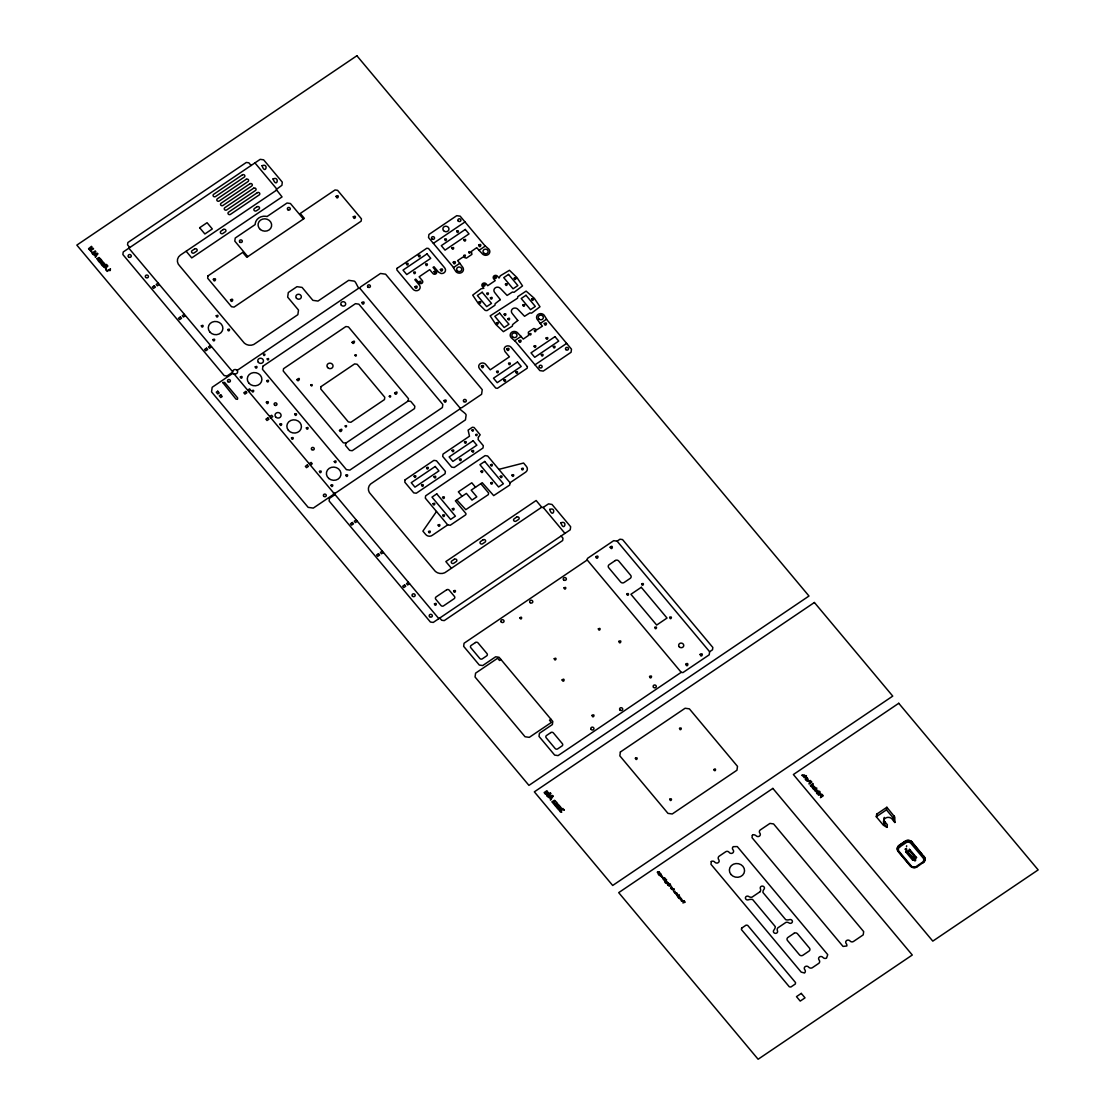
<?xml version="1.0" encoding="UTF-8"?>
<svg xmlns="http://www.w3.org/2000/svg" width="1115" height="1115" viewBox="0 0 1115 1115"><rect width="100%" height="100%" fill="white"/><g stroke="black" fill="none" stroke-linecap="round" stroke-linejoin="round"><path stroke-width="1.5" d="M906.509 846.801L906.634 845.769M909.436 849.114L909.31 850.132L914.997 856.766L912.892 858.188L912.683 860.181L906.16 852.376L909.993 849.783L916.53 857.588L912.683 860.181M909.993 849.783L909.868 850.801L906.16 852.376M345.845 443.143L345.525 445.456L349.622 450.362L352.187 450.725L414.515 408.578L414.836 406.264L410.738 401.358L408.174 400.996L345.845 443.143L343.281 442.78L283.224 371.002L283.545 368.703L345.873 326.542L348.438 326.904L408.494 398.696L408.174 400.996M510.043 482.739L509.722 485.053L493.68 495.618L482.224 482.697L471.199 490.154L476.788 496.844L471.993 500.078L466.391 493.401L455.366 500.858L465.861 513.471A1.45 1.31 9.2 0 1 465.415 515.005L450.251 525.249L447.7 524.886L425.317 498.14L425.637 495.827L485.095 455.617L487.659 455.993L510.043 482.739L525.374 472.356A4.571 4.125 9.2 0 0 526.419 466.418L523.59 463.032L498.851 469.359M709.628 651.731L709.21 654.812L682.924 672.582L681.223 672.331L587.215 559.981L587.424 558.434L613.696 540.677L617.111 541.165L709.628 651.731L712.513 649.78L712.833 647.467L622.546 539.576L619.982 539.214L617.111 541.165M886.955 827.358L883.359 825.198L876.279 816.724L876.697 814.145L886.857 807.274L894.801 817.086L894.829 822.48L892.92 820.194A4.934 4.446 9.2 0 0 885.895 817.88A4.934 4.446 9.2 0 0 884.502 824.431L886.955 827.358L887.373 824.765L884.92 821.839A4.934 4.446 9.2 0 1 884.251 817.393M876.794 816.375L877.212 813.783M876.279 816.724L886.439 809.852L886.857 807.274M884.502 824.431L884.92 821.839M894.829 822.48L893.533 818.326L893.951 815.734M907.289 851.498L913.255 858.634L913.812 855.721L913.38 858.438M436.509 511.506L422.892 531.13L425.721 534.517A4.571 4.125 9.2 0 0 432.355 535.27L447.7 524.886M232.603 372.229L227.028 375.992L224.199 375.602L122.873 254.527L123.235 251.962L260.213 159.333L263.628 159.821L282.276 182.121L281.928 185.285L276.241 189.494L282.053 196.923L191.738 257.899L186.191 251.265M276.464 190.233L180.393 255.098A8.07 7.289 9.2 0 0 179.822 266.053L242.875 341.399A8.07 7.289 9.2 0 0 255.656 343.225L297.858 314.681L298.499 310.068L287.67 297.134L288.311 292.52L296.952 286.68L302.067 287.405L312.883 300.339L317.998 301.064L348.688 280.325L353.803 281.05C356.201 280.478 358.723 292.646 360.563 286.945L380.494 273.468L385.609 274.192L482.238 389.665L481.596 394.292L461.666 407.769C455.213 407.714 467.004 413.289 466.098 415.24L465.457 419.867L372.424 482.767A8.07 7.289 9.2 0 0 370.835 494.321L433.874 569.654A8.07 7.289 9.2 0 0 446.669 571.479L541.709 507.227L542.991 507.562L548.51 503.868L552.009 504.454L570.657 526.74L570.225 529.82L433.247 622.435L430.404 622.031L329.106 500.983L329.469 498.405L335.253 494.447L335.253 493.248L333.706 493.025L333.204 494.628L313.287 508.092L308.172 507.367L211.543 391.895L212.185 387.281L232.227 373.72L234.903 373.887A2.439 2.202 9.2 0 0 237.634 371.866A2.439 2.202 9.2 0 0 235.084 369.511A2.439 2.202 9.2 0 0 232.798 371.936L128.824 248.171M158.107 283.168L156.198 284.464L157.313 285.802L159.236 284.506M184.226 314.388L182.303 315.684L183.431 317.022L185.341 315.726M210.345 345.594L208.421 346.89L209.536 348.228L211.46 346.932M237.119 370.417L358.528 288.325M433.373 243.349L465.011 221.955L484.76 245.509L488.941 249.189A4.265 3.847 9.2 0 1 488.189 254.582A4.265 3.847 9.2 0 1 482.224 253.732A85.13 76.837 9.2 0 0 478.976 250.345A86.05 77.674 9.2 0 0 476.76 247.655L471.422 251.377L471.896 254.387L466.404 258.15L463.046 257.035L457.582 260.617A86.064 77.674 9.2 0 0 459.784 263.21L459.84 263.279A85.13 76.837 9.2 0 0 462.572 267.029A4.265 3.847 9.2 0 1 461.819 272.422A4.265 3.847 9.2 0 1 455.854 271.572L452.634 266.415L428.522 237.551L428.94 234.471L456.76 215.669L460.161 216.157L465.011 221.955M247.642 390.166L249.565 388.87L250.68 390.208L248.77 391.504M453.54 267.544L459.84 263.279M478.976 250.345L485.276 246.081M269.732 416.564L271.656 415.268L272.771 416.606L270.847 417.902M309.203 463.729L311.127 462.432L312.242 463.77L310.318 465.067M514.74 340.674L521.039 336.409A86.064 77.674 9.2 0 0 523.256 339.099L528.594 335.378L528.343 332.172L533.89 328.465L536.97 329.719L542.434 326.137A86.05 77.674 9.2 0 0 540.231 323.545A85.13 76.837 9.2 0 0 537.444 319.726A4.265 3.847 9.2 0 1 538.197 314.346A4.265 3.847 9.2 0 1 544.162 315.197L547.381 320.353L571.493 349.204L571.075 352.284L543.256 371.086L539.855 370.598L515.701 341.761L511.074 337.566A4.265 3.847 9.2 0 1 511.827 332.172A4.265 3.847 9.2 0 1 517.792 333.023A85.13 76.837 9.2 0 0 521.039 336.409L521.095 336.493M540.231 323.545L546.475 319.211M335.253 493.248L459.631 409.135M535.005 364.814L566.643 343.406M356.215 519.911L354.291 521.207L355.406 522.545L357.33 521.249M382.32 551.117L380.41 552.413L381.525 553.751L383.449 552.455M408.438 582.323L406.515 583.619L407.644 584.957L409.553 583.661M587.215 559.981L464.063 643.244L463.645 646.324L479.311 665.056L482.725 665.543L495.673 656.777L499.074 657.265L552.803 721.475L552.371 724.555L539.423 733.308L539.005 736.388L554.671 755.106L558.085 755.594L681.223 672.331M500.942 659.495L499.506 660.47L497.638 658.24L475.589 673.153L475.046 677L525.04 736.75L529.304 737.349L551.368 722.436L549.5 720.206L550.935 719.245M901.589 844.166L906.774 840.654L910.997 841.226L922.189 854.606M913.255 858.634L913.938 857.477M905.603 851.707L907.387 851.442L912.99 858.118M275.307 405.456L276.102 405.386A1.463 1.324 9.2 0 0 275.726 402.85L274.973 402.919A1.463 1.324 9.2 0 0 275.363 405.456M914.899 856.822L916.53 857.588M886.439 809.852L893.533 818.326M909.492 850.731L914.704 857.045M898.314 851.414L910.258 865.672A4.878 4.404 9.2 0 0 917.074 866.648M303.405 219.028L290.43 203.515L287.015 203.028L267.029 216.533L266.053 216.282A9.742 8.795 9.2 0 0 255.21 223.613L255.21 224.533L235.223 238.039L234.805 241.119L247.781 256.631M254.945 162.901L276.645 188.853M360.061 288.534L459.826 407.756M543.242 507.436L564.957 533.388M251.098 165.494L248.868 162.818L246.304 162.456L127.863 242.54L127.542 244.854L129.786 247.53M561.124 535.981L562.977 538.211L562.671 540.524L444.23 620.609L441.665 620.247L439.798 618.017M480.788 483.673L488.607 493.011L488.328 494.628L465.791 509.667L456.802 499.882M475.506 487.241L471.784 482.781L458.349 491.854L462.084 496.314M451.436 568.26L445.847 561.57L536.148 500.51L541.709 507.227M233.955 373.804L333.706 493.025M335.058 494.628L438.836 618.658M912.084 842.327A4.878 4.404 9.2 0 0 905.255 841.351L899.122 845.505A4.878 4.404 9.2 0 0 898.272 851.665L910.216 865.937A4.878 4.404 9.2 0 0 917.032 866.899L923.206 862.494A4.878 4.404 9.2 0 0 924.056 856.334M897.951 850.926A4.878 4.404 9.2 0 1 899.164 845.254L905.296 841.1A4.878 4.404 9.2 0 1 912.126 842.076L924.014 856.599A4.878 4.404 9.2 0 1 923.164 862.759M812.849 785.49L811.358 785.991L812.849 785.49M104.322 266.889L105.716 268.088L103.597 266.82A1.561 1.408 9.2 0 1 104.016 265.941L106.385 266.471L106.538 264.436L107.876 266.025L106.357 267.53L105.535 266.304L104.322 266.889M660.164 873.714L659.202 874.021L660.164 873.714M713.767 769.629C715.593 773.35 716.652 766.674 713.767 769.629M678.701 897.254L679.69 897.073L678.728 897.185M676.749 895.303C678.589 896.781 678.171 892.892 676.749 895.303M806.284 780.305C809.128 783.608 808.389 775.162 806.284 780.305M661.627 877.282C664.317 878.341 662.422 876.32 661.655 877.171M674.728 892.934C677.432 893.951 675.523 891.916 674.756 892.822M681.335 900.822C684.108 901.854 682.059 899.805 681.335 900.822M812.501 787.775C812.417 789.95 816.166 788.904 814.954 787.162C812.11 785.782 814.466 789.545 812.501 787.775M610.142 547.186C612.26 551.758 613.766 543.646 610.142 547.186M671.146 888.571C672.749 891.61 673.432 886.049 671.146 888.571M334.263 461.568C335.963 465.317 337.246 458.697 334.263 461.568M199.641 227.725L204.867 233.969L212.296 228.951L207.069 222.707L199.641 227.725M490.516 464.969C492.189 468.746 493.541 462.126 490.516 464.969M626.728 594.183C628.372 597.961 629.752 591.354 626.728 594.183M500.328 299.628L495.144 303.712L494.935 305.259L487.018 310.611L485.22 310.416L478.349 303.559L472.704 295.14L481.123 288.757L483.882 288.283L482.391 286.513A2.439 2.202 9.2 0 1 482.823 283.433A2.439 2.202 9.2 0 1 486.224 283.907L487.729 285.691L495.199 280.632L493.708 278.862A2.439 2.202 9.2 0 1 494.14 275.781A2.439 2.202 9.2 0 1 497.541 276.255L499.046 278.039L500.3 275.795L509.471 270.29L516.9 277.496L522.531 285.9L514.113 292.283L512.412 292.046L507.102 295.433L500.537 288.548A3.721 3.359 9.2 0 0 495.339 287.809A3.721 3.359 9.2 0 0 494.698 292.506L500.328 299.628M517.792 320.493L512.607 324.577L512.384 326.124L503.395 331.671L495.799 324.423L490.168 315.866L517.555 298.193L517.764 296.66L526.113 291.113L534.35 298.36L539.995 306.764L531.576 313.148L529.862 312.911L524.552 316.298L518.001 309.413A3.721 3.359 9.2 0 0 512.802 308.674A3.721 3.359 9.2 0 0 512.147 313.371L517.792 320.493M519.855 617.835C521.499 621.626 522.893 615.02 519.855 617.835M562.099 679.927C563.911 684.122 565.486 676.791 562.099 679.927M658.575 874.244C660.136 876.752 656.15 872.32 660.094 873.115C661.641 874.676 658.742 874.731 658.603 874.174M685.669 664.317C687.662 668.944 689.391 660.874 685.669 664.317M88.601 248.673L90.329 250.68L93.576 248.868L93.047 248.227L89.646 249.523L92.001 246.986L91.472 246.345L88.601 248.673M808.863 781.239L809.643 782.744L809.03 783.984L811.859 782.075L810.298 780.486L808.863 781.239M820.305 794.925L821.1 796.417L820.473 797.671L823.302 795.762L821.741 794.159L820.305 794.925M813.504 785.713L811.901 786.981L810.298 785.518L813.128 783.594L812.528 784.793L813.504 785.713M671.578 886.871L670.603 888.251L671.578 886.871M806.744 777.462L807.33 778.131L805.281 779.524L806.243 776.946L806.744 777.462M819.901 793.183L820.487 793.852L818.438 795.246L819.4 792.667L819.901 793.183M545.514 792.904L546.099 793.699L548.245 792.375L548.817 793.044L546.406 794.535L545.319 794.089L544.148 792.584L546.88 790.744L547.437 791.413L545.514 792.904M433.986 476.802C435.519 480.621 437.094 474.042 433.986 476.802M442.571 497.374C444.118 501.179 445.693 494.614 442.571 497.374M471.896 451.059C473.443 454.878 475.004 448.3 471.896 451.059M507.827 318.82C509.332 322.639 510.949 316.075 507.827 318.82M678.282 897.129C678.603 900.697 681.627 894.941 678.282 897.129M711.272 861.533L710.98 864.306L801.183 972.113L804.542 972.991A2.76 2.495 9.2 0 0 804.779 969.688A2.439 2.202 9.2 0 1 805.211 966.607A2.439 2.202 9.2 0 1 808.612 967.095A2.76 2.495 9.2 0 0 812.208 967.792L818.856 963.304A2.76 2.495 9.2 0 0 819.093 960.001A2.439 2.202 9.2 0 1 819.525 956.921A2.439 2.202 9.2 0 1 822.926 957.409A2.76 2.495 9.2 0 0 826.522 958.12L827.734 954.663L737.28 846.578L733.266 846.661A2.495 2.258 9.2 0 0 733.015 849.825A2.439 2.202 9.2 0 1 732.764 852.933A2.439 2.202 9.2 0 1 729.335 852.599L729.154 852.348A2.355 2.132 9.2 0 0 725.586 851.846L718.952 856.334A2.997 2.704 9.2 0 0 718.534 859.386L718.966 860.027A2.439 2.202 9.2 0 1 714.966 862.341L714.882 862.23A2.565 2.314 9.2 0 0 711.272 861.533M658.867 872.223L658.185 873.393L659.55 872.474L658.965 871.721L657.209 872.237L658.867 872.223M667.983 883.108L667.3 884.293L668.665 883.359L668.08 882.62L666.324 883.136L667.983 883.108M817.407 791.009L816.375 792.779L818.424 791.385L817.56 790.256L814.926 791.037L817.407 791.009M100.698 260.102L98.942 261.621L99.444 262.234L101.911 260.562L100.894 259.265L99.04 257.509L96.629 258.861L99.43 258.429L97.785 260.241L98.287 260.854L100.698 260.102M103.988 264.032L102.218 265.551L102.733 266.151L105.186 264.492L104.183 263.182L102.329 261.426L99.918 262.792L102.705 262.346L101.061 264.157L101.576 264.771L103.988 264.032M556.385 803.19L554.434 804.877L554.991 805.546L557.723 803.706L556.608 802.243L554.545 800.291L551.869 801.81L552.427 802.479L554.963 801.323L553.152 803.344L553.709 804.013L556.385 803.19M560.037 807.553L558.071 809.239L558.643 809.908L561.375 808.054L559.005 805.114L557.89 804.668L555.507 806.173L556.078 806.842L558.615 805.685L556.789 807.692L557.361 808.375L560.037 807.553M681.572 899.331C680.917 902.788 682.826 896.014 679.3 898.634C682.241 897.854 679.174 899.652 681.572 899.331M478.405 437.164L478.112 439.519L483.311 445.707L482.99 448.021L454.209 467.478L451.659 467.115L442.697 456.411L443.017 454.098L469.485 436.216L468.105 430.153L472.384 427.268L474.056 427.477L480.175 434.794L478.405 437.164M207.961 275.893L207.641 278.192L231.516 306.723L234.066 307.099L361.135 221.174L361.455 218.861L337.58 190.331L335.03 189.968L300.256 213.467L304.367 218.373L246.819 257.286L242.722 252.38L207.961 275.893M262.903 366.236L262.485 369.316L346.417 469.638L349.831 470.112L442.376 407.546L442.808 404.466L358.863 304.144L355.462 303.67L262.903 366.236M321.05 386.612L320.73 388.926L348.34 421.916L350.904 422.278L384.466 399.574L384.786 397.275L357.176 364.284L354.626 363.908L321.05 386.612M397.052 268.339L396.842 269.886L413.08 289.273A3.958 3.568 9.2 0 0 419.853 288.632L420.104 287.726A3.958 3.568 9.2 0 0 419.31 285.064L414.836 279.712L415.784 279.071L418.961 282.848A2.132 1.923 9.2 0 0 421.944 283.28A2.132 1.923 9.2 0 0 422.32 280.59L419.142 276.799L429.693 269.663L432.871 273.454A2.132 1.923 9.2 0 0 435.854 273.872A2.132 1.923 9.2 0 0 436.23 271.182L433.052 267.391L434.014 266.75L438.488 272.088L441.122 273.523A3.958 3.568 9.2 0 0 444.718 267.879L428.495 248.478L426.794 248.241L397.052 268.339M405.107 479.84L404.787 482.154L413.735 492.858L416.299 493.22L445.066 473.764L445.387 471.45L436.439 460.746L433.874 460.384L405.107 479.84M527.395 366.668L527.186 368.215L497.443 388.313L495.743 388.076L479.52 368.675A3.958 3.568 9.2 0 1 482.084 363.002L483.116 363.03A3.958 3.568 9.2 0 1 485.75 364.466L490.224 369.818L509.402 356.842L504.928 351.49L504.133 348.828A3.958 3.568 9.2 0 1 511.158 347.281L527.395 366.668M620.372 752.012L619.842 755.859L667.969 813.379L672.234 813.978L736.959 770.214L737.503 766.367L689.377 708.847L685.112 708.248L620.372 752.012M752.332 835.33L752.012 837.644L843.038 946.426L846.815 945.966A3.192 2.885 9.2 0 0 846.215 943.583A2.439 2.202 9.2 0 1 846.647 940.502A2.439 2.202 9.2 0 1 850.048 940.99A2.439 2.202 9.2 0 0 853.463 941.478L863.219 934.872L863.679 931.61L773.573 823.929L769.963 823.414L760.193 830.02A2.592 2.328 9.2 0 0 759.859 833.114A2.439 2.202 9.2 0 1 759.343 836.18A2.439 2.202 9.2 0 1 755.942 835.609A4.195 3.791 9.2 0 0 753.28 834.689L752.332 835.33M741.628 928.168L741.433 929.576L789.309 986.789L790.87 987.012L795.343 983.988L795.539 982.58L747.663 925.352L746.102 925.129L741.628 928.168M806.661 780.207L807.371 780.667L806.661 780.207M389.288 396.243C390.361 399.24 391.811 394.194 389.288 396.243M660.484 875.832C661.181 877.742 663.509 874.564 660.526 875.735M673.585 891.484C674.394 893.519 676.457 890.049 673.585 891.484M802.075 775.19C802.661 778.089 807.678 773.74 802.075 775.19M665.223 882.509C664.93 884.084 669.265 880.585 666.017 882.021L666.449 880.725L665.223 882.509M809.574 781.42C809.978 783.552 811.664 780.709 809.643 781.294M821.03 795.093C821.63 797.378 822.842 794.033 821.03 795.093M486.656 293.426C487.896 297.329 489.959 290.89 486.656 293.426M240.338 376.995C241.579 380.884 243.655 374.459 240.338 376.995M564.218 809.964C563.814 809.281 558.963 810.117 561.751 812.18A1.436 1.296 9.2 0 1 560.943 812.222L559.814 811.385A1.547 1.394 9.2 0 1 559.632 810.563L559.814 810.048A1.463 1.31 9.2 0 1 560.552 809.476L562.852 808.487L564.218 809.964M273.036 178.916C276.757 189.146 280.172 175.808 273.036 178.916M421.554 485.109C422.585 489.067 425.01 482.739 421.554 485.109M459.464 459.38C460.509 463.324 462.92 456.997 459.464 459.38M452.314 508.844C453.345 512.788 455.77 506.461 452.314 508.844M336.089 196.324C337.315 201.16 340.34 193.439 336.089 196.324M662.979 878.495L663.76 880.07L665.641 878.787L664.401 877.686L662.979 878.495M213.355 279.28C214.387 284.144 217.704 276.548 213.355 279.28M201.355 325.789C202.205 329.775 204.923 323.559 201.355 325.789M216.226 315.74C217.063 319.726 219.794 313.51 216.226 315.74M262.067 165.689C265.105 175.529 269.328 162.874 262.067 165.689M212.923 339.615C213.773 343.587 216.491 337.385 212.923 339.615M230.512 299.796C231.544 304.66 234.875 297.064 230.512 299.796M227.794 329.566C228.631 333.538 231.349 327.322 227.794 329.566M222.777 382.543L235.976 399.114L237.467 399.323L237.662 397.971L224.603 382.375L222.777 382.543M255.237 366.849C256.088 370.835 258.805 364.619 255.237 366.849M251.934 390.724C252.784 394.696 255.502 388.494 251.934 390.724M263.474 354.445C264.185 357.748 266.443 352.577 263.474 354.445M267.21 358.891C267.907 362.208 270.178 357.037 267.21 358.891M266.806 380.675C267.642 384.647 270.36 378.431 266.806 380.675M266.374 402.167C267.307 406.585 270.332 399.686 266.374 402.167M279.921 424.16C280.757 428.132 283.475 421.93 279.921 424.16M296.952 379.602C298.402 383.671 301.538 375.504 296.952 379.602M294.778 414.111C295.628 418.083 298.346 411.867 294.778 414.111M353.274 216.784C354.305 221.648 357.622 214.052 353.274 216.784M291.475 437.986C292.325 441.958 295.043 435.742 291.475 437.986M310.89 384.954C311.545 388.048 313.663 383.226 310.89 384.954M306.346 427.923C307.196 431.909 309.914 425.693 306.346 427.923M361.915 302.5C362.946 307.364 366.278 299.768 361.915 302.5M352.089 342.319C353.553 346.389 356.675 338.221 352.089 342.319M319.461 471.422C320.312 475.394 323.029 469.178 319.461 471.422M355.002 355.128C355.657 358.222 357.776 353.385 355.002 355.128M339.476 430.432C340.939 434.502 344.061 426.334 339.476 430.432M345.204 425.972C345.873 429.066 347.978 424.244 345.204 425.972M331.03 485.234C331.866 489.22 334.598 483.004 331.03 485.234M406.404 263.725C407.254 267.698 409.972 261.495 406.404 263.725M345.887 475.185C346.737 479.171 349.455 472.955 345.887 475.185M413.651 272.381C414.487 276.353 417.205 270.137 413.651 272.381M418.39 255.614C419.24 259.6 421.958 253.384 418.39 255.614M414.947 286.68C415.993 291.545 419.31 283.949 414.947 286.68M419.142 281.635C419.993 285.621 422.71 279.405 419.142 281.635M425.637 264.269C426.474 268.241 429.205 262.039 425.637 264.269M394.626 393.149C396.076 397.219 399.212 389.051 394.626 393.149M434.014 271.586C434.864 275.572 437.582 269.356 434.014 271.586M444.676 239.293C445.526 243.265 448.244 237.049 444.676 239.293M440.369 269.496C441.401 274.36 444.732 266.764 440.369 269.496M451.923 247.934C452.76 251.92 455.491 245.704 451.923 247.934M456.676 231.181C457.512 235.154 460.23 228.951 456.676 231.181M453.234 262.234C454.265 267.098 457.582 259.502 453.234 262.234M463.91 239.823C464.76 243.809 467.478 237.593 463.91 239.823M463.924 255.419C464.634 258.736 466.906 253.565 463.924 255.419M468.732 252.185C469.429 255.502 471.701 250.317 468.732 252.185M478.642 245.049C479.673 249.913 483.004 242.317 478.642 245.049M414.111 476.161C414.961 480.133 417.679 473.917 414.111 476.161M443.993 400.578C445.024 405.442 448.355 397.86 443.993 400.578M426.571 467.729C427.421 471.701 430.139 465.485 426.571 467.729M483.241 284.785C484.133 288.98 487.004 282.429 483.241 284.785M479.004 302.026C479.854 305.998 482.572 299.782 479.004 302.026M494.558 277.133C495.45 281.328 498.321 274.778 494.558 277.133M490.419 297.803C491.255 301.775 493.987 295.559 490.419 297.803M433.038 503.687C433.888 507.673 436.606 501.457 433.038 503.687M428.55 531.521C429.387 535.493 432.104 529.277 428.55 531.521M452.021 450.418C452.871 454.39 455.589 448.188 452.021 450.418M481.387 366.082C482.433 370.947 485.75 363.351 481.387 366.082M505.43 284.158C506.28 288.13 508.998 281.914 505.43 284.158M496.468 322.89C497.318 326.862 500.036 320.646 496.468 322.89M438.139 525.026C438.976 529.012 441.693 522.796 438.139 525.026M442.739 515.283C443.589 519.269 446.307 513.053 442.739 515.283M464.495 441.986C465.345 445.972 468.063 439.756 464.495 441.986M514.21 278.22C515.046 282.207 517.764 275.99 514.21 278.22M504.147 314.207C504.997 318.179 507.715 311.963 504.147 314.207M471.966 430.139C472.662 433.456 474.934 428.272 471.966 430.139M475.687 434.599C476.398 437.916 478.656 432.732 475.687 434.599M496.579 371.476C497.429 375.462 500.147 369.246 496.579 371.476M506.809 348.897C507.841 353.762 511.172 346.166 506.809 348.897M434.446 603.884C435.338 608.079 438.209 601.529 434.446 603.884M522.893 305.022C523.729 308.994 526.447 302.778 522.893 305.022M503.813 380.131C504.663 384.104 507.381 377.901 503.813 380.131M508.565 363.379C509.416 367.351 512.133 361.135 508.565 363.379M480.997 471.269C481.847 475.255 484.565 469.039 480.997 471.269M518.893 340.716C519.938 345.58 523.256 337.984 518.893 340.716M531.66 299.085C532.51 303.071 535.228 296.855 531.66 299.085M515.799 372.02C516.649 376.006 519.367 369.79 515.799 372.02M453.624 590.922C454.516 595.117 457.387 588.553 453.624 590.922M529.597 333.901C530.308 337.218 532.58 332.047 529.597 333.901M534.392 330.667C535.102 333.984 537.374 328.8 534.392 330.667M490.698 482.865C491.534 486.837 494.266 480.621 490.698 482.865M534.085 346.124C534.935 350.096 537.653 343.894 534.085 346.124M544.315 323.531C545.346 328.395 548.678 320.799 544.315 323.531M500.287 476.37C501.137 480.356 503.855 474.14 500.287 476.37M541.319 354.765C542.169 358.751 544.887 352.535 541.319 354.765M546.071 338.012C546.921 341.998 549.639 335.782 546.071 338.012M511.98 475.101C512.83 479.074 515.548 472.871 511.98 475.101M553.305 346.667C554.155 350.64 556.873 344.437 553.305 346.667M521.569 468.621C522.419 472.593 525.137 466.377 521.569 468.621M549.709 509.416C552.733 519.269 556.97 506.614 549.709 509.416M560.901 522.796C563.925 532.649 568.162 519.98 560.901 522.796M564.037 587.828C564.887 591.814 567.605 585.598 564.037 587.828M554.239 658.672C555.089 662.658 557.807 656.442 554.239 658.672M595.842 556.65C596.873 561.514 600.205 553.932 595.842 556.65M598.351 628.846C599.201 632.818 601.919 626.616 598.351 628.846M592.009 715.384C592.957 719.802 595.968 712.903 592.009 715.384M618.839 641.39C619.787 645.822 622.811 638.909 618.839 641.39M641.655 583.953C642.505 587.939 645.223 581.723 641.655 583.953M654.77 627.424C655.606 631.411 658.324 625.194 654.77 627.424M649.557 676.484C650.491 680.903 653.515 673.99 649.557 676.484M669.627 617.375C670.477 621.362 673.195 615.146 669.627 617.375M635.397 758.214C636.247 762.2 638.965 755.984 635.397 758.214M700.136 654.38C701.168 659.244 704.499 651.648 700.136 654.38M679.523 728.388C680.359 732.374 683.077 726.158 679.523 728.388M669.725 799.232C670.575 803.218 673.293 797.002 669.725 799.232M905.282 849.128C905.993 852.445 908.251 847.275 905.282 849.128M914.244 859.832C914.941 863.149 917.213 857.965 914.244 859.832M663.383 878.704C664.387 880.808 665.474 876.711 663.383 878.704M672.54 888.697L671.551 888.683L672.54 888.697M674.227 889.199C671.941 891.986 673.195 887.916 674.227 889.199M814.619 787.775L813.727 787.357L814.619 787.775M110.455 269.008L110.287 269.342A2.383 2.146 9.2 0 0 110.343 270.485L109.66 270.597A2.801 2.523 9.2 0 1 109.591 269.76L107.138 271.419L106.636 270.82L110.455 269.008M97.73 253.83L95.374 257.356L95.36 255.893L92.712 254.192L97.172 253.161L97.73 253.83M553.096 796.221L550.462 800.138L550.448 798.507L547.521 796.612L552.469 795.469L553.096 796.221M96.671 254.039L95.765 255.321L95.04 254.457L96.671 254.039M551.911 796.445L550.908 797.866L550.099 796.904L551.911 796.445M669.892 883.874C665.265 888 674.673 884.279 669.181 885.617L669.892 883.874M899.819 846.898L899.429 847.191A3.652 3.289 9.2 0 0 898.885 851.163L911.401 866.132A3.652 3.289 9.2 0 0 915.805 866.759L922.69 862.104A3.652 3.289 9.2 0 0 923.248 858.132L910.718 843.163A3.652 3.289 9.2 0 0 906.314 842.536L899.819 846.898M356.884 55.75L76.837 245.105L528.942 785.378L808.988 596.023L356.884 55.75M91.137 251.223L92.42 253.83L95.792 251.558L95.249 250.917L92.461 252.812L91.137 251.223M242.415 174.86L213.648 194.317A1.519 1.38 9.2 0 0 213.383 196.24A1.519 1.38 9.2 0 0 215.516 196.547L244.283 177.09A1.519 1.38 9.2 0 0 244.547 175.167A1.519 1.38 9.2 0 0 242.415 174.86M105.911 268.743L105.772 269.788L105.911 268.743M246.15 179.32L217.383 198.777A1.519 1.38 9.2 0 0 217.104 200.7A1.519 1.38 9.2 0 0 219.237 201.007L248.018 181.55A1.519 1.38 9.2 0 0 248.283 179.626A1.519 1.38 9.2 0 0 246.15 179.32M249.885 183.78L221.105 203.237A1.519 1.38 9.2 0 0 220.84 205.16A1.519 1.38 9.2 0 0 222.972 205.453L251.739 186.01A1.519 1.38 9.2 0 0 252.004 184.087A1.519 1.38 9.2 0 0 249.885 183.78M253.607 188.24L224.84 207.683A1.519 1.38 9.2 0 0 224.575 209.62A1.519 1.38 9.2 0 0 226.707 209.913L255.474 190.47A1.519 1.38 9.2 0 0 255.739 188.533A1.519 1.38 9.2 0 0 253.607 188.24M257.342 192.686L228.575 212.143A1.519 1.38 9.2 0 0 228.296 214.066A1.519 1.38 9.2 0 0 230.429 214.373L259.21 194.916A1.519 1.38 9.2 0 0 259.474 192.993A1.519 1.38 9.2 0 0 257.342 192.686M194.623 248.938L192.156 250.61A1.589 1.436 9.2 0 0 191.878 252.617A1.589 1.436 9.2 0 0 194.094 252.924L196.561 251.265A1.589 1.436 9.2 0 0 196.839 249.258A1.589 1.436 9.2 0 0 194.623 248.938M223.404 229.481L220.951 231.139A1.589 1.436 9.2 0 0 220.672 233.147A1.589 1.436 9.2 0 0 222.888 233.467L225.342 231.795A1.589 1.436 9.2 0 0 225.62 229.802A1.589 1.436 9.2 0 0 223.404 229.481M256.952 206.791L254.485 208.463A1.589 1.436 9.2 0 0 254.206 210.47A1.589 1.436 9.2 0 0 256.422 210.777L258.903 209.118A1.589 1.436 9.2 0 0 259.182 207.111A1.589 1.436 9.2 0 0 256.952 206.791M154.274 285.774L152.351 287.071L153.48 288.409L155.389 287.099L154.274 285.774M180.393 316.981L178.47 318.277L179.585 319.615L181.508 318.319L180.393 316.981M206.498 348.187L204.589 349.483L205.704 350.821L207.627 349.525L206.498 348.187M217.732 391.212L216.282 392.173L217.787 393.957L219.223 392.996L217.732 391.212M427.003 253.886L403.031 270.095L406.766 274.555L430.738 258.346L427.003 253.886M220.714 394.766L219.279 395.741L220.77 397.525L222.206 396.55L220.714 394.766M465.276 229.453L441.303 245.662L445.038 250.122L469.011 233.899L465.276 229.453M245.732 391.476L243.809 392.773L244.924 394.111L246.847 392.801L245.732 391.476M267.809 417.86L265.9 419.156L267.015 420.494L268.938 419.198L267.809 417.86M482.168 292.242L477.373 295.489L486.697 306.639L491.492 303.392L482.168 292.242M508.538 274.415L503.743 277.649L513.067 288.799L517.862 285.565L508.538 274.415M499.632 313.106L494.837 316.353L504.161 327.503L508.956 324.256L499.632 313.106M526.001 295.28L521.207 298.513L530.531 309.663L535.325 306.43L526.001 295.28M307.28 465.025L305.371 466.335L306.486 467.673L308.409 466.363L307.28 465.025M517.471 361.999L493.499 378.208L497.234 382.668L521.207 366.459L517.471 361.999M554.977 336.646L531.005 352.856L534.74 357.316L558.713 341.092L554.977 336.646M473.122 440.732L449.15 456.941L452.885 461.401L476.858 445.192L473.122 440.732M352.368 522.503L350.458 523.799L351.573 525.137L353.497 523.841L352.368 522.503M435.212 466.474L411.24 482.683L414.961 487.144L438.934 470.92L435.212 466.474M436.773 493.875L431.979 497.123L450.627 519.423L455.422 516.175L436.773 493.875M484.718 461.457L479.924 464.704L498.586 486.99L503.381 483.757L484.718 461.457M378.487 553.709L376.563 555.005L377.692 556.343L379.602 555.047L378.487 553.709M404.606 584.915L402.682 586.211L403.797 587.549L405.721 586.253L404.606 584.915M454.307 559.27L451.84 560.943A1.589 1.436 9.2 0 0 451.561 562.936A1.589 1.436 9.2 0 0 453.777 563.256L456.244 561.584A1.589 1.436 9.2 0 0 456.523 559.591A1.589 1.436 9.2 0 0 454.307 559.27M483.088 539.813L480.621 541.472A1.589 1.436 9.2 0 0 480.342 543.479A1.589 1.436 9.2 0 0 482.572 543.786L485.025 542.127A1.589 1.436 9.2 0 0 485.304 540.12A1.589 1.436 9.2 0 0 483.088 539.813M516.635 517.123L514.168 518.796A1.589 1.436 9.2 0 0 513.89 520.789A1.589 1.436 9.2 0 0 516.106 521.109L518.573 519.437A1.589 1.436 9.2 0 0 518.851 517.444A1.589 1.436 9.2 0 0 516.635 517.123M446.641 589.807L436.104 596.929A1.826 1.645 9.2 0 0 435.784 599.243L440.996 605.487A1.826 1.645 9.2 0 0 443.561 605.849L454.112 598.713A1.826 1.645 9.2 0 0 454.432 596.413L449.206 590.169A1.826 1.645 9.2 0 0 446.641 589.807M475.478 642.519L471.157 645.432A1.826 1.645 9.2 0 0 470.837 647.745L479.785 658.449A1.826 1.645 9.2 0 0 482.349 658.812L486.67 655.885A1.826 1.645 9.2 0 0 486.99 653.585L478.028 642.881A1.826 1.645 9.2 0 0 475.478 642.519M615.299 560.538L609.166 564.678A2.439 2.202 9.2 0 0 608.734 567.758L620.679 582.03A2.439 2.202 9.2 0 0 624.079 582.518L630.226 578.364A2.439 2.202 9.2 0 0 630.644 575.284L618.714 561.026A2.439 2.202 9.2 0 0 615.299 560.538M641.278 587.298L630.923 594.295L656.665 625.055L667.021 618.058L641.278 587.298M550.838 732.569L546.517 735.496A1.826 1.645 9.2 0 0 546.197 737.796L555.145 748.5A1.826 1.645 9.2 0 0 557.709 748.862L562.03 745.949A1.826 1.645 9.2 0 0 562.336 743.635L553.388 732.931A1.826 1.645 9.2 0 0 550.838 732.569M814.396 602.49L534.35 791.845L612.692 885.463L892.739 696.108L814.396 602.49M550.42 793.016L546.643 795.566L547.214 796.249L550.977 793.699L550.42 793.016M772.862 788.403L618.7 892.641L758.116 1059.25L912.279 955.011L772.862 788.403M898.746 703.286L793.378 774.535L932.795 941.13L1038.163 869.895L898.746 703.286M805.392 775.817C801.448 777.74 805.824 778.758 806.396 775.664L805.392 775.817M661.083 874.313L659.996 875.568L661.083 874.313M666.505 879.819L664.624 881.087L666.505 879.819M668.944 883.707L667.857 884.962L668.944 883.707M815.818 788.263C811.762 790.187 816.319 791.218 816.821 788.124L815.818 788.263M818.856 791.901L817.225 793.796L818.856 791.901M819.637 791.371L819.553 792.221L819.637 791.371M676.944 893.254C673.53 895.331 678.965 894.105 676.944 893.254M679.383 895.206L677.488 896.474L679.383 895.206M684.066 900.795L682.91 902.941L685.223 902.188L684.066 900.795M760.137 891.666L752.04 897.143A3.624 3.275 9.2 0 1 748.806 896.53A2.132 1.923 9.2 0 0 745.419 897.728A2.132 1.923 9.2 0 0 748.346 899.819A7.777 7.011 9.2 0 1 752.597 899.484L775.329 926.663A7.777 7.011 9.2 0 1 773.796 930.231A2.132 1.923 9.2 0 0 775.232 933.353A2.132 1.923 9.2 0 0 777.448 930.76A3.289 2.969 9.2 0 1 777.782 927.903L785.88 922.426A3.289 2.969 9.2 0 1 789.016 922.927A2.132 1.923 9.2 0 0 792.403 921.729A2.132 1.923 9.2 0 0 789.476 919.638A5.408 4.878 9.2 0 1 785.699 919.666L762.953 892.488A5.408 4.878 9.2 0 1 764.026 889.226A2.132 1.923 9.2 0 0 762.59 886.104A2.132 1.923 9.2 0 0 760.374 888.697A3.624 3.275 9.2 0 1 760.137 891.666M794.075 933.297L787.943 937.436A2.439 2.202 9.2 0 0 787.511 940.516L799.455 954.788A2.439 2.202 9.2 0 0 802.856 955.276L809.002 951.123A2.439 2.202 9.2 0 0 809.42 948.043L797.49 933.771A2.439 2.202 9.2 0 0 794.075 933.297M801.281 993.395L796.486 996.629L800.222 1001.089L805.016 997.855L801.281 993.395M341.329 305.189A2.439 2.202 9.2 0 0 345.511 304.785A2.439 2.202 9.2 0 0 342.918 301.691A2.439 2.202 9.2 0 0 341.329 305.189M328.827 478.488A7.303 6.592 9.2 0 0 340.828 475.269A7.303 6.592 9.2 0 0 331.42 467.352A7.303 6.592 9.2 0 0 328.827 478.488M248.84 383.086A7.303 6.592 9.2 0 0 261.356 381.874A7.303 6.592 9.2 0 0 253.593 372.605A7.303 6.592 9.2 0 0 248.84 383.086M288.395 430.334A7.303 6.592 9.2 0 0 300.897 429.136A7.303 6.592 9.2 0 0 293.147 419.867A7.303 6.592 9.2 0 0 288.395 430.334M311.642 449.512A1.463 1.324 9.2 0 0 314.151 449.275A1.463 1.324 9.2 0 0 312.59 447.422A1.463 1.324 9.2 0 0 311.642 449.512M227.794 381.609A1.463 1.324 9.2 0 0 230.289 381.372A1.463 1.324 9.2 0 0 228.742 379.518A1.463 1.324 9.2 0 0 227.794 381.609M323.671 496.189A1.463 1.324 9.2 0 0 326.165 495.952A1.463 1.324 9.2 0 0 324.618 494.098A1.463 1.324 9.2 0 0 323.671 496.189M679.188 646.756A2.565 2.314 9.2 0 0 683.565 646.338A2.565 2.314 9.2 0 0 680.847 643.09A2.565 2.314 9.2 0 0 679.188 646.756M367.811 286.931A1.463 1.324 9.2 0 0 370.305 286.694A1.463 1.324 9.2 0 0 368.758 284.841A1.463 1.324 9.2 0 0 367.811 286.931M463.687 401.512A1.463 1.324 9.2 0 0 466.195 401.275A1.463 1.324 9.2 0 0 464.634 399.421A1.463 1.324 9.2 0 0 463.687 401.512M412.466 596.191A1.589 1.436 9.2 0 0 415.128 595.689A1.589 1.436 9.2 0 0 413.233 593.835A1.589 1.436 9.2 0 0 412.466 596.191M591.131 729.405A1.589 1.436 9.2 0 0 593.835 729.154A1.589 1.436 9.2 0 0 592.163 727.133A1.589 1.436 9.2 0 0 591.131 729.405M619.898 709.948A1.589 1.436 9.2 0 0 622.616 709.697A1.589 1.436 9.2 0 0 620.93 707.691A1.589 1.436 9.2 0 0 619.898 709.948M653.529 687.328A1.589 1.436 9.2 0 0 656.205 686.924A1.589 1.436 9.2 0 0 654.407 685A1.589 1.436 9.2 0 0 653.529 687.328M501.22 621.961A1.589 1.436 9.2 0 0 503.938 621.696A1.589 1.436 9.2 0 0 502.252 619.689A1.589 1.436 9.2 0 0 501.22 621.961M530.155 602.671A1.589 1.436 9.2 0 0 532.775 602.044A1.589 1.436 9.2 0 0 530.796 600.274A1.589 1.436 9.2 0 0 530.155 602.671M563.563 579.814A1.589 1.436 9.2 0 0 566.267 579.549A1.589 1.436 9.2 0 0 564.594 577.542A1.589 1.436 9.2 0 0 563.563 579.814M239.725 241.983A1.463 1.324 9.2 0 0 242.22 241.732A1.463 1.324 9.2 0 0 240.673 239.892A1.463 1.324 9.2 0 0 239.725 241.983M287.907 209.787A1.463 1.324 9.2 0 0 290.262 209.021A1.463 1.324 9.2 0 0 288.297 207.529A1.463 1.324 9.2 0 0 287.907 209.787M260.394 229.523A6.815 6.16 9.2 0 0 271.53 226.359A6.815 6.16 9.2 0 0 262.624 219.097A6.815 6.16 9.2 0 0 260.394 229.523M275.656 416.912A3.038 2.746 9.2 0 0 280.869 416.411A3.038 2.746 9.2 0 0 277.635 412.55A3.038 2.746 9.2 0 0 275.656 416.912M296.437 298.193A2.746 2.467 9.2 0 0 301.134 297.747A2.746 2.467 9.2 0 0 298.221 294.262A2.746 2.467 9.2 0 0 296.437 298.193M431.826 238.805A1.519 1.38 9.2 0 0 434.432 238.554A1.519 1.38 9.2 0 0 432.815 236.631A1.519 1.38 9.2 0 0 431.826 238.805M458.195 220.979A1.519 1.38 9.2 0 0 460.802 220.728A1.519 1.38 9.2 0 0 459.185 218.791A1.519 1.38 9.2 0 0 458.195 220.979M443.533 230.582A3.038 2.746 9.2 0 0 448.746 230.08A3.038 2.746 9.2 0 0 445.512 226.22A3.038 2.746 9.2 0 0 443.533 230.582M483.562 252.826A2.565 2.314 9.2 0 0 487.952 252.408A2.565 2.314 9.2 0 0 485.234 249.161A2.565 2.314 9.2 0 0 483.562 252.826M457.192 270.652A2.565 2.314 9.2 0 0 461.568 270.234A2.565 2.314 9.2 0 0 458.864 267.001A2.565 2.314 9.2 0 0 457.192 270.652M539.423 367.406A1.519 1.38 9.2 0 0 542.029 367.156A1.519 1.38 9.2 0 0 540.413 365.218A1.519 1.38 9.2 0 0 539.423 367.406M565.793 349.566A1.519 1.38 9.2 0 0 568.399 349.316A1.519 1.38 9.2 0 0 566.782 347.392A1.519 1.38 9.2 0 0 565.793 349.566M538.796 318.82A2.565 2.314 9.2 0 0 543.172 318.402A2.565 2.314 9.2 0 0 540.454 315.155A2.565 2.314 9.2 0 0 538.796 318.82M512.579 336.828A2.565 2.314 9.2 0 0 516.886 336.019A2.565 2.314 9.2 0 0 513.834 333.023A2.565 2.314 9.2 0 0 512.579 336.828M145.675 277.37A1.589 1.436 9.2 0 0 148.365 276.98A1.589 1.436 9.2 0 0 146.567 275.057A1.589 1.436 9.2 0 0 145.675 277.37M128.476 256.826A1.589 1.436 9.2 0 0 131.18 256.506A1.589 1.436 9.2 0 0 129.452 254.541A1.589 1.436 9.2 0 0 128.476 256.826M429.526 616.581A1.589 1.436 9.2 0 0 432.23 616.33A1.589 1.436 9.2 0 0 430.557 614.323A1.589 1.436 9.2 0 0 429.526 616.581M327.601 367.518A3.038 2.746 9.2 0 0 332.814 367.016A3.038 2.746 9.2 0 0 329.58 363.156A3.038 2.746 9.2 0 0 327.601 367.518M730.966 874.467A7.61 6.871 9.2 0 0 743.998 873.212A7.61 6.871 9.2 0 0 735.914 863.554A7.61 6.871 9.2 0 0 730.966 874.467M258.359 362.333A2.857 2.578 9.2 0 0 263.265 361.859A2.857 2.578 9.2 0 0 260.227 358.236A2.857 2.578 9.2 0 0 258.359 362.333M209.829 331.977A7.303 6.592 9.2 0 0 222.345 330.765A7.303 6.592 9.2 0 0 214.582 321.496A7.303 6.592 9.2 0 0 209.829 331.977"/></g></svg>
